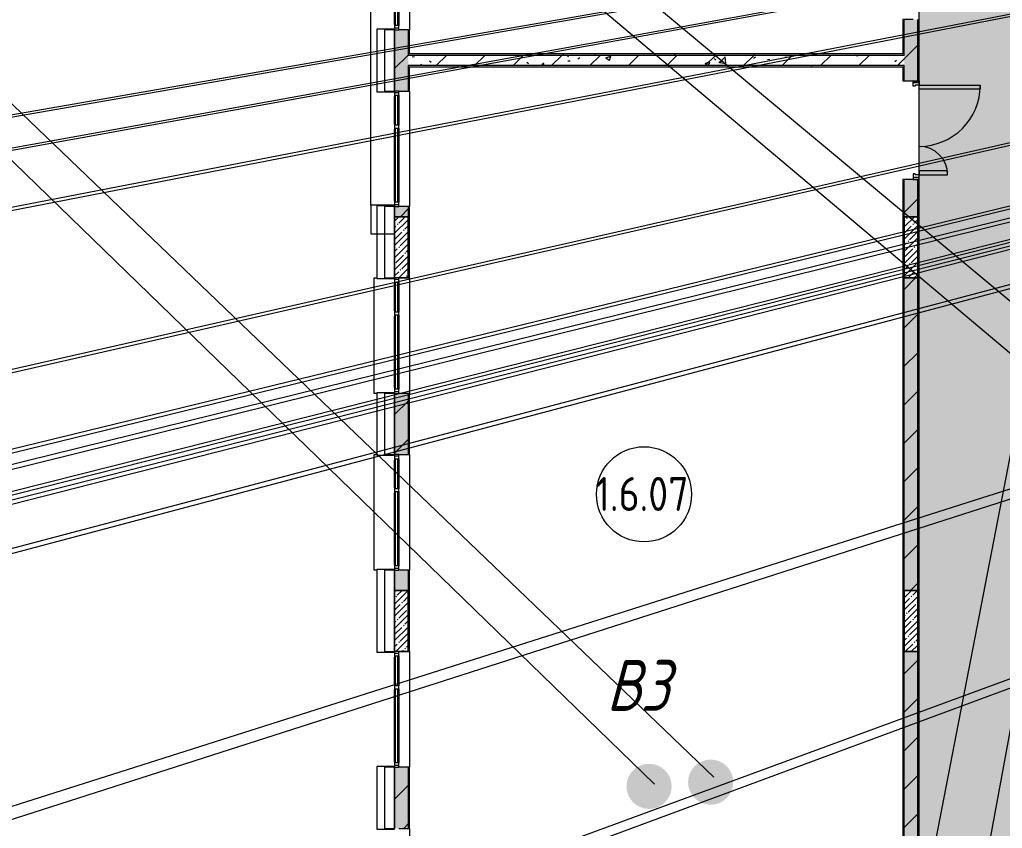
# Model space of a CAD drawing. Header units: millimetres. Extents: x -500089 to 1469082, y -290736 to 166440.
# Drawn here: x 1255434 to 1269899, y -43695 to -31795 of the extents above; entities that cross this region are included whole.
import ezdxf

# ---------------------------------------------------------------- set-up
doc = ezdxf.new("R2010")
doc.units = ezdxf.units.MM
for name, color, linetype, lineweight in [('_ Окна', 7, 'Continuous', 0), ('Витраж', 7, 'Continuous', 0), ('Двери', 7, 'Continuous', 0), ('Марки помещений', 7, 'Continuous', 0), ('Несущие колонны', 7, 'Continuous', 0), ('Обобщенные модели', 7, 'Continuous', 0), ('Окна', 7, 'Continuous', 0), ('Панели витража', 7, 'Continuous', 0), ('Стены наружные', 7, 'Continuous', 0), ('Стены несущие', 7, 'Continuous', 0), ('Стены отделка', 7, 'Continuous', 0), ('Стены штриховка', 7, 'Continuous', 0), ('экспертиза ДУ', 1, 'Continuous', 0), ('экспертиза ДУ пояснения', 6, 'Continuous', 0), ('экспертиза категории', 1, 'Continuous', 0), ('экспертиза условные обозначения', 1, 'Continuous', 0)]:
    doc.layers.add(name, color=color, linetype=linetype, lineweight=lineweight)
doc.styles.add('GOST Common_1', font='', dxfattribs={"width": 0.9, "height": 700})
doc.styles.add('mytext', font='isocpeur.ttf', dxfattribs={"width": 0.8, "oblique": 14.999978})
doc.styles.get('GOST Common_1').set_extended_font_data('GOST Common')
pattern_1 = [(0, (1111853.59, -73570.49), (812.8, 203.2), [67.056, -542.544, 67.056, -542.544, -3251.2]), (0, (1111853.59, -73570.49), (812.8, 203.2), [-1219.2, 67.056, -1152.144, 67.056, -542.544, -1422.4]), (0, (1111853.59, -73570.49), (812.8, 203.2), [-3048, 67.056, -339.344, 67.056, -948.944]), (120, (1112158.39, -73468.89), (-582.37636, 602.30545), [67.056, -542.544, 67.056, -542.544, -3251.2]), (120, (1112158.39, -73468.89), (-582.37636, 602.30545), [-1219.2, 67.056, -1152.144, 67.056, -542.544, -1422.4]), (120, (1112158.39, -73468.89), (-582.37636, 602.30545), [-3048, 67.056, -339.344, 67.056, -948.944]), (240, (1112259.99, -73062.49), (-230.42364, -805.50545), [67.056, -542.544, 67.056, -542.544, -3251.2]), (240, (1112259.99, -73062.49), (-230.42364, -805.50545), [-1219.2, 67.056, -1152.144, 67.056, -542.544, -1422.4]), (240, (1112259.99, -73062.49), (-230.42364, -805.50545), [-3048, 67.056, -339.344, 67.056, -948.944])]
pattern_2 = [(45, (1111853.6, -73570.5), (-282.8427, 282.8427), [])]
pattern_3 = [(50, (1111853.6, -73570.5), (728.7365, -63.7558), [76.2, -838.2]), (355, (1111853.6, -73570.5), (-140.9716, 764.2276), [60.96, -670.56]), (100.451, (1111914.3, -73575.8), (587.77, 700.4668), [64.76, -712.36]), (46.184, (1111853.6, -73367.3), (1084.316, -168.171), [114.3, -1257.3]), (96.636, (1111943.9, -73381.3), (949.61, 989.71), [97.14, -1068.54]), (351.184, (1111853.6, -73367.3), (949.6206, 989.701), [91.44, -1005.84]), (21, (1111955.2, -73418.1), (606.4579, -409.0606), [76.2, -838.2]), (326, (1111955.2, -73418.1), (247.2083, 736.753), [60.96, -670.56]), (71.451, (1112005.7, -73452.2), (853.6683, 327.6855), [64.76, -712.36]), (37.5, (1111853.59, -73570.5), (12.3547, 338.2201), [33.528, -628.904, 33.528, -647.192, -673.1]), (37.5, (1111853.59, -73570.5), (12.3547, 338.2201), [-1343.152, 33.528, -639.572]), (7.5, (1111853.6, -73570.5), (267.2789, 400.7221), [33.528, -354.584, 33.528, -613.664, -256.54]), (7.5, (1111853.6, -73570.5), (267.2789, 400.7221), [-1035.304, 33.528, -223.012]), (327.5, (1111627.02, -73570.5), (542.36333, -22.91534), [33.528, -220.472, 33.528, -758.952, -1051.56]), (327.5, (1111627.02, -73570.5), (542.36333, -22.91534), [-1046.48, 33.528, -1018.032]), (317.5, (1111525.4, -73570.5), (592.517, 101.7071), [33.528, -296.672, 33.528, -492.76, -746.76]), (317.5, (1111525.4, -73570.5), (592.517, 101.7071), [-856.488, 33.528, -713.232])]

# ---------------------------------------------------------------- blocks, each defined once
blk = doc.blocks.new('Системная панель - RANDOM Навесная панель фасада Цвет Красный-2979046-З Этаж 01')
at = {"layer": 'Панели витража', "lineweight": 18}
for p, q in [((-460, 0), (-460, -264)), ((450, 0), (-450, 0)), ((460, -264), (460, 0)), ((-460, -264), (460, -264))]:
    blk.add_line(p, q, dxfattribs=at)
blk = doc.blocks.new('Системная панель - RANDOM Навесная панель фасада Цвет Серый-2980943-З Этаж 01')
at = {"layer": 'Панели витража', "lineweight": 18}
for p, q in [((-535, 0), (-535, -264)), ((-375, 0), (-525, 0)), ((535, -264), (535, 0)), ((-535, -264), (535, -264))]:
    blk.add_line(p, q, dxfattribs=at)
blk = doc.blocks.new('Системная панель - RANDOM Навесная панель фасада Цвет Фиолетовый-2979097-З Этаж 01')
at = {"layer": 'Панели витража', "lineweight": 18}
for p, q in [((-460, 0), (-460, -264)), ((450, 0), (-450, 0)), ((460, -264), (460, 0)), ((-460, -264), (460, -264))]:
    blk.add_line(p, q, dxfattribs=at)
blk = doc.blocks.new('Системная панель - RANDOM Навесная панель фасада Цвет Желтый-2981097-З Этаж 01')
at = {"layer": 'Панели витража', "lineweight": 18}
for p, q in [((-610, 0), (-610, -264)), ((-300, 0), (-600, 0)), ((610, -264), (610, 0)), ((-610, -264), (610, -264))]:
    blk.add_line(p, q, dxfattribs=at)
blk = doc.blocks.new('Прямоугольный импост - 30х300 мм _Отлив_ Белый-2978554-З Этаж 01')
at = {"layer": 'Витраж'}
for p, q in [((148800, 48675), (148836, 48675)), ((148800, 46975), (148800, 48675)), ((148836, 46975), (148800, 46975))]:
    blk.add_line(p, q, dxfattribs=at)
blk = doc.blocks.new('Наличник окна - Наличник окна Желтый-V419-З Этаж 01')
at = {"layer": 'Обобщенные модели', "lineweight": 18}
for p, q in [((148750, 43575), (148750, 43305)), ((149100, 43575), (148750, 43575)), ((149100, 43325), (149100, 43475)), ((148750, 43305), (149100, 43305)), ((148750, 39045), (148750, 38625)), ((149100, 39045), (148750, 39045)), ((149100, 38875), (149100, 39025)), ((148750, 38625), (149100, 38625))]:
    blk.add_line(p, q, dxfattribs=at)
at = {"layer": 'Обобщенные модели'}
blk.add_line((148750, 39045), (148750, 43305), dxfattribs=at)
blk = doc.blocks.new('Наличник окна - Наличник окна Желтый-V426-З Этаж 01')
at = {"layer": 'Обобщенные модели', "lineweight": 18}
for p, q in [((148750, 43575), (148750, 43305)), ((149100, 43575), (148750, 43575)), ((149100, 43325), (149100, 43475)), ((148750, 43305), (149100, 43305)), ((148750, 39045), (148750, 38625)), ((149100, 39045), (148750, 39045)), ((149100, 38875), (149100, 39025)), ((148750, 38625), (149100, 38625))]:
    blk.add_line(p, q, dxfattribs=at)
at = {"layer": 'Обобщенные модели'}
blk.add_line((148750, 39045), (148750, 43305), dxfattribs=at)
blk = doc.blocks.new('АР_СОШ_Верзилово_Фасады_rvt-2-З Этаж 01')
at = {"lineweight": 9}
for name, p in [('Наличник окна - Наличник окна Желтый-V419-З Этаж 01', (0, 0)), ('Наличник окна - Наличник окна Желтый-V426-З Этаж 01', (0, 0)), ('Прямоугольный импост - 30х300 мм _Отлив_ Белый-2978554-З Этаж 01', (0, -10700)), ('Прямоугольный импост - 30х300 мм _Отлив_ Белый-2978554-З Этаж 01', (0, -13300))]:
    blk.add_blockref(name, p, dxfattribs=at)
at = {"lineweight": 9, "rotation": 269.9999999999999}
for name, p in [('Системная панель - RANDOM Навесная панель фасада Цвет Красный-2979046-З Этаж 01', (149100, 41175)), ('Системная панель - RANDOM Навесная панель фасада Цвет Серый-2980943-З Этаж 01', (149100, 38500)), ('Системная панель - RANDOM Навесная панель фасада Цвет Фиолетовый-2979097-З Этаж 01', (149100, 35825)), ('Системная панель - RANDOM Навесная панель фасада Цвет Желтый-2981097-З Этаж 01', (149100, 33075)), ('Системная панель - RANDOM Навесная панель фасада Цвет Красный-2979046-З Этаж 01', (149100, 30325))]:
    blk.add_blockref(name, p, dxfattribs=at)
blk = doc.blocks.new('ASVP_ДверьСтальная_2 полотна - Внутренняя 1320х2000h_полотна_ Г Пр _1200 в чистоте_-4240584-З Этаж 01')
at = {"layer": 'Двери', "lineweight": 18}
for p, q in [((-660, 1020), (-600, 1020)), ((-660, 120), (-660, 1020)), ((-600, 1020), (-600, 120)), ((660, 540), (600, 540)), ((600, 540), (600, 120)), ((660, 120), (660, 540)), ((-725, 120), (-700, 120)), ((-725, 30), (-725, 120)), ((-700, 30), (-725, 30)), ((-700, 120), (-660, 120)), ((-700, 30), (-700, 120)), ((-700, 120), (-700, 30)), ((-644, 30), (-700, 30)), ((-600, 120), (-660, 120)), ((-660, 120), (-660, 60)), ((-660, 60), (-644, 60)), ((-644, 60), (-644, 30)), ((600, 120), (660, 120)), ((660, 60), (644, 60)), ((644, 60), (644, 30)), ((644, 30), (700, 30)), ((700, 120), (660, 120)), ((660, 120), (660, 60)), ((700, 30), (700, 120)), ((725, 120), (700, 120)), ((700, 120), (700, 30)), ((700, 30), (725, 30)), ((725, 30), (725, 120))]:
    blk.add_line(p, q, dxfattribs=at)
at = {"layer": 'Двери'}
for centre, radius, start, end in [((-660, 120), 900, 360, 90), ((660, 120), 420, 90, 180)]:
    blk.add_arc(centre, radius, start, end, dxfattribs=at)
blk = doc.blocks.new('ADSK_КолоннаЖБ_Прямоугольная - 200x900 мм-V344-З Этаж 01')
at = {"layer": 'Несущие колонны'}
h = blk.add_hatch(dxfattribs=at)
h.set_pattern_fill('FP_131', color=256, style=0, pattern_type=2)
h.set_pattern_definition([(135, (38425, -156700), (-89.80256, -89.80256), []), (135, (38425, -156610.2), (-89.80256, -89.80256), [158.75, -31.75, 13.411, -18.339])])
h.paths.add_polyline_path([(450, -100), (450, 100), (-450, 100), (-450, -100)], flags=0)
at = {"layer": 'Несущие колонны', "lineweight": 18}
for p, q in [((-450, -100), (-450, 100)), ((-450, 100), (450, 100)), ((450, 100), (-450, 100)), ((-450, 100), (-450, -100)), ((450, 100), (450, -100)), ((450, -100), (450, 100)), ((450, -100), (-450, -100)), ((-450, -100), (450, -100))]:
    blk.add_line(p, q, dxfattribs=at)
blk = doc.blocks.new('ADSK_КолоннаЖБ_Прямоугольная - 200x900 мм-V347-З Этаж 01')
at = {"layer": 'Несущие колонны'}
h = blk.add_hatch(dxfattribs=at)
h.set_pattern_fill('FP_133', color=256, style=0, pattern_type=2)
h.set_pattern_definition([(135, (32925, -156700), (-89.80256, -89.80256), []), (135, (32925, -156610.2), (-89.80256, -89.80256), [158.75, -31.75, 13.411, -18.339])])
h.paths.add_polyline_path([(450, 100), (-450, 100), (-450, -100), (450, -100), (450, -18)], flags=0)
at = {"layer": 'Несущие колонны', "lineweight": 18}
for p, q in [((-450, -100), (-450, 100)), ((-450, 100), (450, 100)), ((450, 100), (-450, 100)), ((-450, 100), (-450, -100)), ((450, 100), (450, -100)), ((450, -100), (450, 100)), ((450, -100), (-450, -100)), ((-450, -100), (450, -100))]:
    blk.add_line(p, q, dxfattribs=at)
blk = doc.blocks.new('ADSK_КолоннаЖБ_Прямоугольная - 200x900 мм-V349-З Этаж 01')
at = {"layer": 'Несущие колонны'}
h = blk.add_hatch(dxfattribs=at)
h.set_pattern_fill('FP_135', color=256, style=0, pattern_type=2)
h.set_pattern_definition([(135, (38425, -149200), (-89.80256, -89.80256), []), (135, (38425, -149110.2), (-89.80256, -89.80256), [158.75, -31.75, 13.411, -18.339])])
h.paths.add_polyline_path([(450, 100), (-450, 100), (-450, -100), (450, -100), (450, -40)], flags=0)
at = {"layer": 'Несущие колонны', "lineweight": 18}
for p, q in [((-450, -100), (-450, 100)), ((-450, 100), (450, 100)), ((450, 100), (-450, 100)), ((-450, 100), (-450, -100)), ((450, 100), (450, -100)), ((450, -40), (450, 100)), ((450, -100), (-450, -100)), ((-450, -100), (450, -100))]:
    blk.add_line(p, q, dxfattribs=at)
blk = doc.blocks.new('ADSK_КолоннаЖБ_Прямоугольная - 200x900 мм-V353-З Этаж 01')
at = {"layer": 'Несущие колонны'}
h = blk.add_hatch(dxfattribs=at)
h.set_pattern_fill('FP_139', color=256, style=0, pattern_type=2)
h.set_pattern_definition([(135, (32925, -149200), (-89.80256, -89.80256), []), (135, (32925, -149110.2), (-89.80256, -89.80256), [158.75, -31.75, 13.411, -18.339])])
h.paths.add_polyline_path([(450, 100), (-450, 100), (-450, -100), (450, -100), (450, -40)], flags=0)
at = {"layer": 'Несущие колонны', "lineweight": 18}
for p, q in [((-450, -100), (-450, 100)), ((-450, 100), (450, 100)), ((450, 100), (-450, 100)), ((-450, 100), (-450, -100)), ((450, 100), (450, -100)), ((450, -40), (450, 100)), ((450, -100), (-450, -100)), ((-450, -100), (450, -100))]:
    blk.add_line(p, q, dxfattribs=at)
blk = doc.blocks.new('Окно_ПВХ_2Створки - ОП_2000_h_х1700_2ст Серый-3674242-З Этаж 01')
at = {"layer": '_ Окна'}
for p, q in [((-769, 110), (-850, 110)), ((-850, 110), (-850, 50)), ((-850, 50), (-787, 50)), ((-825, 50), (-825, 110)), ((-787, 64), (-787, 96)), ((-787, 96), (-769, 96)), ((-787, 64), (305, 64)), ((-787, 64), (-769, 64)), ((-769, 50), (-787, 50)), ((-769, 96), (-769, 110)), ((-769, 96), (287, 96)), ((-769, 64), (-769, 50)), ((363, 110), (287, 110)), ((287, 110), (287, 96)), ((287, 96), (305, 96)), ((287, 64), (287, 50)), ((305, 64), (287, 64)), ((305, 50), (287, 50)), ((305, 96), (305, 64)), ((305, 50), (345, 50)), ((345, 64), (345, 96)), ((345, 96), (363, 96)), ((345, 64), (787, 64)), ((345, 64), (363, 64)), ((363, 50), (345, 50)), ((363, 96), (363, 110)), ((363, 96), (769, 96)), ((363, 64), (363, 50)), ((769, 110), (769, 96)), ((850, 110), (769, 110)), ((769, 96), (787, 96)), ((769, 64), (769, 50)), ((787, 64), (769, 64)), ((787, 50), (769, 50)), ((787, 96), (787, 64)), ((787, 50), (850, 50)), ((825, 50), (825, 110)), ((850, 50), (850, 110))]:
    blk.add_line(p, q, dxfattribs=at)
at = {"layer": 'Окна'}
for p, q in [((-769, 110), (287, 110)), ((287, 50), (-769, 50)), ((363, 110), (769, 110)), ((769, 50), (363, 50))]:
    blk.add_line(p, q, dxfattribs=at)
blk = doc.blocks.new('ASVP_Марка_Помещение_ОдноЗначение - Номер-684784-З Этаж 01')
at = {"layer": 'Марки помещений'}
blk.add_circle((0, 0), 3.5, dxfattribs=at)

msp = doc.modelspace()

# ---------------------------------------------------------------- hatches: boundary and pattern name
at = {"layer": 'Стены штриховка'}
h = msp.add_hatch(dxfattribs=at)
h.set_pattern_fill('FP_201', color=256, style=0, pattern_type=2)
h.set_pattern_definition(pattern_2)
h.paths.add_polyline_path([(1261153.585, -52170.488), (1261153.585, -46820.488), (1260953.585, -46820.488), (1260953.585, -52170.488), (1261008.487, -52170.488)], flags=0)
h.paths.add_polyline_path([(1261153.585, -45920.488), (1261153.585, -45395.488), (1260953.585, -45395.488), (1260953.585, -45920.488), (1261109.141, -45920.488)], flags=0)
h.paths.add_polyline_path([(1261153.585, -43695.488), (1261153.585, -42795.488), (1260953.585, -42795.488), (1260953.585, -43695.488), (1261013.585, -43695.488)], flags=0)
h.paths.add_polyline_path([(1261153.585, -40195.488), (1261153.585, -39895.488), (1260953.585, -39895.488), (1260953.585, -40195.488), (1261080.252, -40195.488)], flags=0)
h.paths.add_polyline_path([(1260967.585, -38195.488), (1261153.585, -38195.488), (1261153.585, -37295.488), (1260953.585, -37295.488), (1260953.585, -38195.488)], flags=0)
h.paths.add_polyline_path([(1261046.919, -34695.488), (1261153.585, -34695.488), (1261153.585, -34545.488), (1260953.585, -34545.488), (1260953.585, -34695.488), (1261013.585, -34695.488)], flags=0)
h.paths.add_polyline_path([(1261153.585, -32845.488), (1261153.585, -31945.488), (1260953.585, -31945.488), (1260953.585, -32845.488), (1261013.585, -32845.488)], flags=0)
h.paths.add_polyline_path([(1261153.585, -30245.488), (1261153.585, -30095.488), (1260953.585, -30095.488), (1260953.585, -30245.488), (1261013.585, -30245.488)], flags=0)
h.paths.add_polyline_path([(1260953.585, -27495.488), (1261153.585, -27495.488), (1261153.585, -26595.488), (1260953.585, -26595.488), (1260953.585, -26794.313)], flags=0)
h.paths.add_polyline_path([(1261013.585, -24895.488), (1261153.585, -24895.488), (1261153.585, -24595.488), (1260953.585, -24595.488), (1260953.585, -24895.488), (1260999.585, -24895.488)], flags=0)
h.paths.add_polyline_path([(1261013.585, -21995.488), (1261153.585, -21995.488), (1261153.585, -21095.488), (1260953.585, -21095.488), (1260953.585, -21995.488), (1260999.585, -21995.488)], flags=0)
h.paths.add_polyline_path([(1260953.585, -19395.488), (1261153.585, -19395.488), (1261153.585, -18870.488), (1260953.585, -18870.488)], flags=0)
h = msp.add_hatch(dxfattribs=at)
h.set_pattern_fill('FP_31', color=256, style=0, pattern_type=2)
h.set_pattern_definition(pattern_3)
h.paths.add_polyline_path([(1261153.585, -52170.488), (1261153.585, -46820.488), (1260953.585, -46820.488), (1260953.585, -52170.488), (1261008.487, -52170.488)], flags=0)
h.paths.add_polyline_path([(1261153.585, -45920.488), (1261153.585, -45395.488), (1260953.585, -45395.488), (1260953.585, -45920.488), (1261109.141, -45920.488)], flags=0)
h.paths.add_polyline_path([(1261153.585, -43695.488), (1261153.585, -42795.488), (1260953.585, -42795.488), (1260953.585, -43695.488), (1261013.585, -43695.488)], flags=0)
h.paths.add_polyline_path([(1261153.585, -40195.488), (1261153.585, -39895.488), (1260953.585, -39895.488), (1260953.585, -40195.488), (1261080.252, -40195.488)], flags=0)
h.paths.add_polyline_path([(1260967.585, -38195.488), (1261153.585, -38195.488), (1261153.585, -37295.488), (1260953.585, -37295.488), (1260953.585, -38195.488)], flags=0)
h.paths.add_polyline_path([(1261046.919, -34695.488), (1261153.585, -34695.488), (1261153.585, -34545.488), (1260953.585, -34545.488), (1260953.585, -34695.488), (1261013.585, -34695.488)], flags=0)
h.paths.add_polyline_path([(1261153.585, -32845.488), (1261153.585, -31945.488), (1260953.585, -31945.488), (1260953.585, -32845.488), (1261013.585, -32845.488)], flags=0)
h.paths.add_polyline_path([(1261153.585, -30245.488), (1261153.585, -30095.488), (1260953.585, -30095.488), (1260953.585, -30245.488), (1261013.585, -30245.488)], flags=0)
h.paths.add_polyline_path([(1260953.585, -27495.488), (1261153.585, -27495.488), (1261153.585, -26595.488), (1260953.585, -26595.488), (1260953.585, -26794.313)], flags=0)
h.paths.add_polyline_path([(1261013.585, -24895.488), (1261153.585, -24895.488), (1261153.585, -24595.488), (1260953.585, -24595.488), (1260953.585, -24895.488), (1260999.585, -24895.488)], flags=0)
h.paths.add_polyline_path([(1261013.585, -21995.488), (1261153.585, -21995.488), (1261153.585, -21095.488), (1260953.585, -21095.488), (1260953.585, -21995.488), (1260999.585, -21995.488)], flags=0)
h.paths.add_polyline_path([(1260953.585, -19395.488), (1261153.585, -19395.488), (1261153.585, -18870.488), (1260953.585, -18870.488)], flags=0)
h = msp.add_hatch(dxfattribs=at)
h.set_pattern_fill('FP_174', color=256, style=0, pattern_type=2)
h.set_pattern_definition(pattern_1)
h.paths.add_polyline_path([(1261153.585, -53090.488), (1261173.585, -53090.488), (1261173.585, -53070.488), (1261153.585, -53070.948)], flags=0)
h.paths.add_polyline_path([(1261173.585, -52970.488), (1261173.585, -50320.488), (1261153.585, -50322.662), (1261153.585, -52970.488)], flags=0)
h.paths.add_polyline_path([(1261153.585, -50220.488), (1261173.585, -50220.488), (1261173.585, -46070.488), (1261153.585, -46070.488), (1261153.585, -49814.231)], flags=0)
h.paths.add_polyline_path([(1261153.585, -45920.488), (1261173.585, -45920.488), (1261173.585, -45395.488), (1261153.585, -45395.488), (1261153.585, -45919.597)], flags=0)
h.paths.add_polyline_path([(1261153.585, -43695.488), (1261173.585, -43695.488), (1261173.585, -42795.488), (1261153.585, -42795.488)], flags=0)
h.paths.add_polyline_path([(1261153.585, -41095.488), (1261173.585, -41095.488), (1261173.585, -39895.488), (1261153.585, -39895.488), (1261153.585, -40195.488)], flags=0)
h.paths.add_polyline_path([(1261173.585, -38195.488), (1261173.585, -37295.488), (1261153.585, -37295.488), (1261153.585, -38195.488)], flags=0)
h.paths.add_polyline_path([(1261153.585, -35595.488), (1261173.585, -35595.488), (1261173.585, -34545.488), (1261153.585, -34545.488), (1261153.585, -35426.782)], flags=0)
h.paths.add_polyline_path([(1261173.585, -32845.488), (1261173.585, -32470.488), (1261153.585, -32470.488), (1261153.585, -32845.488)], flags=0)
h.paths.add_polyline_path([(1261153.585, -32320.488), (1261173.585, -32320.488), (1261173.585, -31945.488), (1261153.585, -31945.488), (1261153.585, -32300.488)], flags=0)
h.paths.add_polyline_path([(1261173.585, -30245.488), (1261173.585, -29195.488), (1261153.585, -29195.488), (1261153.585, -30245.488)], flags=0)
h.paths.add_polyline_path([(1261153.585, -27495.488), (1261173.585, -27495.488), (1261173.585, -26595.488), (1261153.585, -26595.488), (1261153.585, -26794.313)], flags=0)
h.paths.add_polyline_path([(1261173.585, -24895.488), (1261173.585, -23695.488), (1261153.585, -23695.488), (1261153.585, -24895.488)], flags=0)
h.paths.add_polyline_path([(1261153.585, -21995.488), (1261173.585, -21995.488), (1261173.585, -21095.488), (1261153.585, -21095.488)], flags=0)
h.paths.add_polyline_path([(1261173.585, -19395.488), (1261173.585, -18870.488), (1261153.585, -18870.488), (1261153.585, -19395.488)], flags=0)
h = msp.add_hatch(dxfattribs=at)
h.set_pattern_fill('FP_174', color=256, style=0, pattern_type=2)
h.set_pattern_definition(pattern_1)
h.paths.add_polyline_path([(1268453.585, -45900.488), (1268453.585, -34145.488), (1268433.585, -34145.488), (1268433.585, -45900.488)], flags=0)
h.paths.add_polyline_path([(1268433.585, -32695.488), (1268453.585, -32695.488), (1268453.585, -32470.488), (1268433.585, -32470.488), (1268433.585, -32549.293)], flags=0)
h.paths.add_polyline_path([(1268433.585, -32320.488), (1268453.585, -32320.488), (1268453.585, -31795.488), (1268433.585, -31795.488), (1268433.585, -32300.488)], flags=0)
h.paths.add_polyline_path([(1268453.585, -30345.488), (1268453.585, -18870.488), (1268433.585, -18870.488), (1268433.585, -30345.488)], flags=0)
h = msp.add_hatch(dxfattribs=at)
h.set_pattern_fill('FP_201', color=256, style=0, pattern_type=2)
h.set_pattern_definition(pattern_2)
h.paths.add_polyline_path([(1268653.585, -45920.488), (1268653.585, -41095.488), (1268453.585, -41095.488), (1268453.585, -45920.488), (1268629.116, -45920.488)], flags=0)
h.paths.add_polyline_path([(1268550.651, -40195.488), (1268653.585, -40195.488), (1268653.585, -35595.488), (1268453.585, -35595.488), (1268453.585, -40195.488)], flags=0)
h.paths.add_polyline_path([(1268453.585, -34695.488), (1268653.585, -34695.488), (1268653.585, -34145.488), (1268453.585, -34145.488)], flags=0)
h.paths.add_polyline_path([(1268453.585, -32695.488), (1268653.585, -32695.488), (1268653.585, -31795.488), (1268453.585, -31795.488), (1268453.585, -32549.293)], flags=0)
h.paths.add_polyline_path([(1268453.585, -30345.488), (1268653.585, -30345.488), (1268653.585, -30095.488), (1268453.585, -30095.488)], flags=0)
h.paths.add_polyline_path([(1268653.585, -29195.488), (1268653.585, -24520.488), (1268453.585, -24520.488), (1268453.585, -29195.488), (1268633.542, -29195.488)], flags=0)
h.paths.add_polyline_path([(1268653.585, -23620.488), (1268653.585, -18870.488), (1268453.585, -18870.488), (1268453.585, -23620.488), (1268536.374, -23620.488)], flags=0)
h = msp.add_hatch(dxfattribs=at)
h.set_pattern_fill('FP_31', color=256, style=0, pattern_type=2)
h.set_pattern_definition(pattern_3)
h.paths.add_polyline_path([(1268653.585, -45920.488), (1268653.585, -41095.488), (1268453.585, -41095.488), (1268453.585, -45920.488), (1268629.116, -45920.488)], flags=0)
h.paths.add_polyline_path([(1268550.651, -40195.488), (1268653.585, -40195.488), (1268653.585, -35595.488), (1268453.585, -35595.488), (1268453.585, -40195.488)], flags=0)
h.paths.add_polyline_path([(1268453.585, -34695.488), (1268653.585, -34695.488), (1268653.585, -34145.488), (1268453.585, -34145.488)], flags=0)
h.paths.add_polyline_path([(1268453.585, -32695.488), (1268653.585, -32695.488), (1268653.585, -31795.488), (1268453.585, -31795.488), (1268453.585, -32549.293)], flags=0)
h.paths.add_polyline_path([(1268453.585, -30345.488), (1268653.585, -30345.488), (1268653.585, -30095.488), (1268453.585, -30095.488)], flags=0)
h.paths.add_polyline_path([(1268653.585, -29195.488), (1268653.585, -24520.488), (1268453.585, -24520.488), (1268453.585, -29195.488), (1268633.542, -29195.488)], flags=0)
h.paths.add_polyline_path([(1268653.585, -23620.488), (1268653.585, -18870.488), (1268453.585, -18870.488), (1268453.585, -23620.488), (1268536.374, -23620.488)], flags=0)
h = msp.add_hatch(dxfattribs=at)
h.set_pattern_fill('FP_174', color=256, style=0, pattern_type=2)
h.set_pattern_definition(pattern_1)
h.paths.add_polyline_path([(1268673.585, -46070.488), (1268673.585, -46020.488), (1268653.585, -46020.488), (1268653.585, -46070.488)], flags=0)
h.paths.add_polyline_path([(1268653.585, -45920.488), (1268673.585, -45920.488), (1268673.585, -34145.488), (1268653.585, -34145.488), (1268653.585, -45900.488)], flags=0)
h.paths.add_polyline_path([(1268653.585, -32695.488), (1268673.585, -32695.488), (1268673.585, -31795.488), (1268653.585, -31795.488), (1268653.585, -32549.293)], flags=0)
h.paths.add_polyline_path([(1268673.585, -30345.488), (1268673.585, -18870.488), (1268653.585, -18870.488), (1268653.585, -30345.488)], flags=0)
h = msp.add_hatch(dxfattribs=at)
h.set_pattern_fill('FP_201', color=256, style=0, pattern_type=2)
h.set_pattern_definition(pattern_2)
h.paths.add_polyline_path([(1268433.585, -32470.488), (1268453.585, -32470.488), (1268453.585, -32320.488), (1261153.585, -32320.488), (1261153.585, -32470.488), (1267992.767, -32470.488)], flags=0)
h = msp.add_hatch(dxfattribs=at)
h.set_pattern_fill('FP_31', color=256, style=0, pattern_type=2)
h.set_pattern_definition(pattern_3)
h.paths.add_polyline_path([(1268433.585, -32470.488), (1268453.585, -32470.488), (1268453.585, -32320.488), (1261153.585, -32320.488), (1261153.585, -32470.488), (1267992.767, -32470.488)], flags=0)
h = msp.add_hatch(dxfattribs=at)
h.set_pattern_fill('FP_174', color=256, style=0, pattern_type=2)
h.set_pattern_definition(pattern_1)
h.paths.add_polyline_path([(1261173.585, -32320.488), (1268433.585, -32320.488), (1268433.585, -32300.488), (1261173.585, -32300.488)], flags=0)
h = msp.add_hatch(dxfattribs=at)
h.set_pattern_fill('FP_174', color=256, style=0, pattern_type=2)
h.set_pattern_definition(pattern_1)
h.paths.add_polyline_path([(1267992.767, -32490.488), (1268433.585, -32490.488), (1268433.585, -32470.488), (1261173.585, -32470.488), (1261173.585, -32490.488), (1265957.24, -32490.488)], flags=0)
at = {"layer": 'экспертиза ДУ', "lineweight": 0}
h = msp.add_hatch(color=5, dxfattribs=at)
edge = h.paths.add_edge_path()
edge.add_arc((1264698.473, -43077.966), 332.544, 0, 360)
h = msp.add_hatch(color=30, dxfattribs=at)
edge = h.paths.add_edge_path()
edge.add_arc((1265604.893, -43016.008), 332.544, 0, 360)
at = {"layer": 'экспертиза условные обозначения'}
h = msp.add_hatch(dxfattribs=at)
h.set_pattern_fill('GRASS', color=3, scale=24)
h.set_pattern_definition([(90, (1077209.23, -303341.8), (-431.0523, 431.0523), [114.3, -747.8046]), (45, (1077209.2, -303341.8), (-431.0523, 431.0523), [114.3, -495.3]), (135, (1077209.2, -303341.8), (-431.0523, -431.0523), [114.3, -495.3])])
h.paths.add_polyline_path([(1243073.585, -53070.488), (1268673.585, -53090.488), (1268673.585, -15390.488), (1274683.585, -15390.488), (1274683.585, -53090.488), (1278233.585, -53090.488), (1278233.585, -53320.488), (1278453.585, -53320.488), (1278453.585, -56870.488), (1278233.585, -56870.488), (1278233.585, -57100.488), (1243573.585, -57100.488), (1243573.585, -55400.488), (1243073.585, -55400.488)])

# ---------------------------------------------------------------- linework, layer by layer
at = {"layer": 'Стены наружные'}
for p, q in [((1261173.585, -30245.488), (1261173.585, -31945.488)), ((1261173.585, -32845.488), (1261173.585, -34545.488)), ((1261173.585, -35595.488), (1261173.585, -37295.488)), ((1261173.585, -38195.488), (1261173.585, -39895.488)), ((1261173.585, -41095.488), (1261173.585, -42795.488)), ((1261173.585, -43695.488), (1261173.585, -45395.488))]:
    msp.add_line(p, q, dxfattribs=at)
at = {"layer": 'Стены несущие'}
for p, q in [((1268583.585, -31795.488), (1268453.585, -31795.488)), ((1268453.585, -32320.488), (1268453.585, -31795.488)), ((1268653.585, -32695.488), (1268653.585, -31795.488)), ((1260953.585, -31945.488), (1260953.585, -32845.488)), ((1260953.585, -32845.488), (1260953.585, -31945.488)), ((1261153.585, -31945.488), (1261013.585, -31945.488)), ((1261153.585, -31945.488), (1261153.585, -32320.488)), ((1268453.585, -32320.488), (1261153.585, -32320.488)), ((1261153.585, -32470.488), (1261153.585, -32845.488)), ((1268453.585, -32470.488), (1261153.585, -32470.488)), ((1268453.585, -32695.488), (1268453.585, -32470.488)), ((1268453.585, -32695.488), (1268583.585, -32695.488)), ((1261013.585, -32845.488), (1261153.585, -32845.488)), ((1268583.585, -34145.488), (1268453.585, -34145.488)), ((1268453.585, -34695.488), (1268453.585, -34145.488)), ((1268653.585, -34695.488), (1268653.585, -34145.488)), ((1260953.585, -34545.488), (1260953.585, -34695.488)), ((1260953.585, -34695.488), (1260953.585, -34545.488)), ((1261153.585, -34545.488), (1261013.585, -34545.488)), ((1261153.585, -34545.488), (1261153.585, -34695.488)), ((1268453.585, -40195.488), (1268453.585, -35595.488)), ((1268653.585, -40195.488), (1268653.585, -35595.488)), ((1260953.585, -37295.488), (1260953.585, -38195.488)), ((1260953.585, -38195.488), (1260953.585, -37295.488)), ((1261153.585, -37295.488), (1261013.585, -37295.488)), ((1261153.585, -37295.488), (1261153.585, -38195.488)), ((1261013.585, -38195.488), (1261153.585, -38195.488)), ((1260953.585, -39895.488), (1260953.585, -40195.488)), ((1260953.585, -40195.488), (1260953.585, -39895.488)), ((1261153.585, -39895.488), (1261013.585, -39895.488)), ((1261153.585, -39895.488), (1261153.585, -40195.488)), ((1268453.585, -45920.488), (1268453.585, -41095.488)), ((1268653.585, -45920.488), (1268653.585, -41095.488)), ((1260953.585, -42795.488), (1260953.585, -43695.488)), ((1260953.585, -43695.488), (1260953.585, -42795.488)), ((1261153.585, -42795.488), (1261013.585, -42795.488)), ((1261153.585, -42795.488), (1261153.585, -43695.488)), ((1261013.585, -43695.488), (1261153.585, -43695.488))]:
    msp.add_line(p, q, dxfattribs=at)
at = {"layer": 'Стены отделка'}
for p, q in [((1268433.585, -31795.488), (1268433.585, -32300.488)), ((1268453.585, -31795.488), (1268433.585, -31795.488)), ((1268673.585, -32695.488), (1268673.585, -31795.488)), ((1260803.585, -31945.488), (1260803.585, -32845.488)), ((1260953.585, -31945.488), (1260803.585, -31945.488)), ((1261173.585, -31945.488), (1261153.585, -31945.488)), ((1261173.585, -32300.488), (1261173.585, -31945.488)), ((1268433.585, -32300.488), (1261173.585, -32300.488)), ((1261173.585, -32845.488), (1261173.585, -32490.488)), ((1261173.585, -32490.488), (1268433.585, -32490.488)), ((1268433.585, -32490.488), (1268433.585, -32695.488)), ((1268433.585, -32695.488), (1268453.585, -32695.488)), ((1260803.585, -32845.488), (1260953.585, -32845.488)), ((1261153.585, -32845.488), (1261173.585, -32845.488)), ((1268433.585, -34145.488), (1268433.585, -45900.488)), ((1268453.585, -34145.488), (1268433.585, -34145.488)), ((1268673.585, -45900.488), (1268673.585, -34145.488)), ((1260803.585, -34545.488), (1260803.585, -35595.488)), ((1260953.585, -34545.488), (1260803.585, -34545.488)), ((1261173.585, -34545.488), (1261153.585, -34545.488)), ((1261173.585, -35595.488), (1261173.585, -34545.488)), ((1260803.585, -35595.488), (1260953.585, -35595.488)), ((1261153.585, -35595.488), (1261173.585, -35595.488)), ((1260803.585, -37295.488), (1260803.585, -38195.488)), ((1260953.585, -37295.488), (1260803.585, -37295.488)), ((1261173.585, -37295.488), (1261153.585, -37295.488)), ((1261173.585, -38195.488), (1261173.585, -37295.488)), ((1260803.585, -38195.488), (1260953.585, -38195.488)), ((1261153.585, -38195.488), (1261173.585, -38195.488)), ((1260803.585, -39895.488), (1260803.585, -41095.488)), ((1260953.585, -39895.488), (1260803.585, -39895.488)), ((1261173.585, -39895.488), (1261153.585, -39895.488)), ((1261173.585, -41095.488), (1261173.585, -39895.488)), ((1260803.585, -41095.488), (1260953.585, -41095.488)), ((1261153.585, -41095.488), (1261173.585, -41095.488)), ((1260803.585, -42795.488), (1260803.585, -43695.488)), ((1260953.585, -42795.488), (1260803.585, -42795.488)), ((1261173.585, -42795.488), (1261153.585, -42795.488)), ((1261173.585, -43695.488), (1261173.585, -42795.488)), ((1260803.585, -43695.488), (1260953.585, -43695.488)), ((1261153.585, -43695.488), (1261173.585, -43695.488))]:
    msp.add_line(p, q, dxfattribs=at)
at = {"layer": 'экспертиза ДУ пояснения'}
for p, q in [((1266718.056, -55241.354), (1283545.83, 31674.308)), ((1283545.83, 31674.308), (1267641.86, -55193.269)), ((1117280.953, -58661.833), (1326068.788, -20876.663)), ((1117843.141, -68145.077), (1326068.788, -20876.663)), ((1326068.788, -20876.663), (1118204.756, -58613.748)), ((1326068.788, -20876.663), (1118766.945, -68096.993)), ((1125772.111, -69675.881), (1326068.788, -20876.663)), ((1326068.788, -20876.663), (1126695.914, -69627.797)), ((1127770.685, -55398.635), (1326068.788, -20876.663)), ((1326068.788, -20876.663), (1128694.488, -55350.551)), ((1132054.517, -70189.594), (1326068.788, -20876.663)), ((1326068.788, -20876.663), (1132978.32, -70141.509)), ((1140697.261, -69872.225), (1326068.788, -20876.663)), ((1141545.255, -56548.635), (1326068.788, -20876.663)), ((1326068.788, -20876.663), (1141621.064, -69824.14)), ((1326068.788, -20876.663), (1142469.058, -56500.551)), ((1163113.27, -61096.664), (1326068.788, -20876.663)), ((1326068.788, -20876.663), (1164037.073, -61048.58)), ((1237104.001, -49158.635), (1326068.788, -20876.663)), ((1326068.788, -20876.663), (1238027.804, -49110.551))]:
    msp.add_line(p, q, dxfattribs=at)
at = {"layer": 'экспертиза ДУ пояснения', "elevation": 0}
for points in [[(1181121.762, 38102.252), (1278067.643, -43479.212)], [(1278941.469, -43377.144), (1181121.762, 38102.252)], [(1181121.762, 38102.252), (1264778.06, -43044.918)], [(1265651.886, -42942.85), (1181121.762, 38102.252)], [(1326068.788, -20876.663), (1154765.126, -64125.446)], [(1155638.952, -64023.379), (1326068.788, -20876.663)], [(1326068.788, -20876.663), (1234095.126, -54705.446)], [(1234968.952, -54603.379), (1326068.788, -20876.663)]]:
    msp.add_lwpolyline(points, dxfattribs=at)
at = {"layer": 'экспертиза условные обозначения', "color": 3}
msp.add_lwpolyline([(1243073.585, -53070.488), (1268673.585, -53090.488), (1268673.585, -15390.488), (1274683.585, -15390.488), (1274683.585, -53090.488), (1278233.585, -53090.488), (1278233.585, -53320.488), (1278453.585, -53320.488), (1278453.585, -56870.488), (1278233.585, -56870.488), (1278233.585, -57100.488), (1243573.585, -57100.488), (1243573.585, -55400.488), (1243073.585, -55400.488), (1243073.585, -53070.488)], dxfattribs=at)

# ---------------------------------------------------------------- block references
msp.add_blockref('АР_СОШ_Верзилово_Фасады_rvt-2-З Этаж 01', (1111853.585, -73570.488))
at = {"layer": 'Двери', "rotation": 269.9999999999999}
msp.add_blockref('ASVP_ДверьСтальная_2 полотна - Внутренняя 1320х2000h_полотна_ Г Пр _1200 в чистоте_-4240584-З Этаж 01', (1268553.585, -33420.488), dxfattribs=at)
at = {"layer": 'Марки помещений', "xscale": 199.9999999999999, "yscale": 199.9999999999999, "zscale": 199.9999999999999}
msp.add_blockref('ASVP_Марка_Помещение_ОдноЗначение - Номер-684784-З Этаж 01', (1264623.712, -38780.091), dxfattribs=at)
at = {"layer": 'Несущие колонны', "rotation": 270.0000000000001}
for name, p in [('ADSK_КолоннаЖБ_Прямоугольная - 200x900 мм-V349-З Этаж 01', (1261053.585, -35145.488)), ('ADSK_КолоннаЖБ_Прямоугольная - 200x900 мм-V344-З Этаж 01', (1268553.585, -35145.488)), ('ADSK_КолоннаЖБ_Прямоугольная - 200x900 мм-V353-З Этаж 01', (1261053.585, -40645.488)), ('ADSK_КолоннаЖБ_Прямоугольная - 200x900 мм-V347-З Этаж 01', (1268553.585, -40645.488))]:
    msp.add_blockref(name, p, dxfattribs=at)
at = {"layer": 'Окна', "rotation": 89.99999999999991}
for p in [(1261063.585, -31095.488), (1261063.585, -33695.488), (1261063.585, -36445.488), (1261063.585, -39045.488), (1261063.585, -41945.488)]:
    msp.add_blockref('Окно_ПВХ_2Створки - ОП_2000_h_х1700_2ст Серый-3674242-З Этаж 01', p, dxfattribs=at)

# ---------------------------------------------------------------- texts
at = {"layer": 'Марки помещений', "insert": (1263907.298, -38524.641), "char_height": 500, "width": 1760.50575, "attachment_point": 1, "style": 'GOST Common_1'}
msp.add_mtext('1.6.07', dxfattribs=at)
at = {"layer": 'экспертиза категории', "lineweight": 50, "insert": (1264070.159, -41216.601), "char_height": 750, "attachment_point": 1, "style": 'mytext'}
msp.add_mtext_dynamic_manual_height_columns('В3', width=2459.42723, gutter_width=17359.771, heights=[0], dxfattribs=at)

doc.saveas('drawing.dxf')
